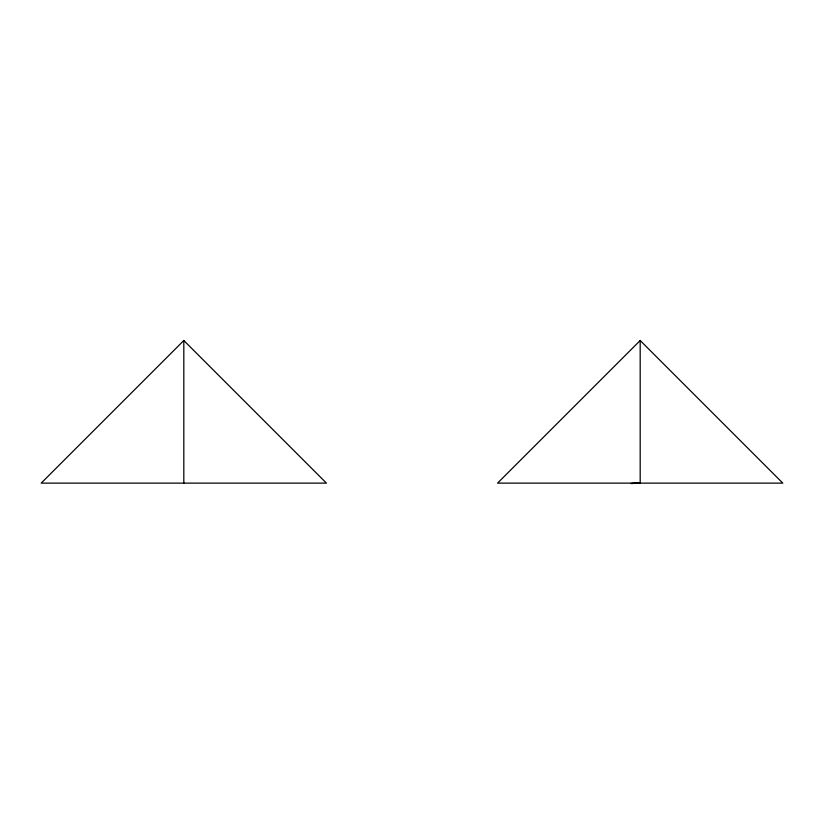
<?xml version="1.0" encoding="UTF-8"?>
<svg xmlns="http://www.w3.org/2000/svg" width="824" height="824" viewBox="0 0 824 824"><rect width="100%" height="100%" fill="white"/><g stroke="black" fill="none" stroke-linecap="round" stroke-linejoin="round"><path stroke-width="1.24" d="M183.814 340.508L41.2 483.122L326.428 483.122L183.814 340.508L183.814 483.122M640.186 340.508L497.572 483.122L782.8 483.122L640.186 340.508L640.186 483.122L631.266 483.492L640.186 483.122"/></g></svg>
